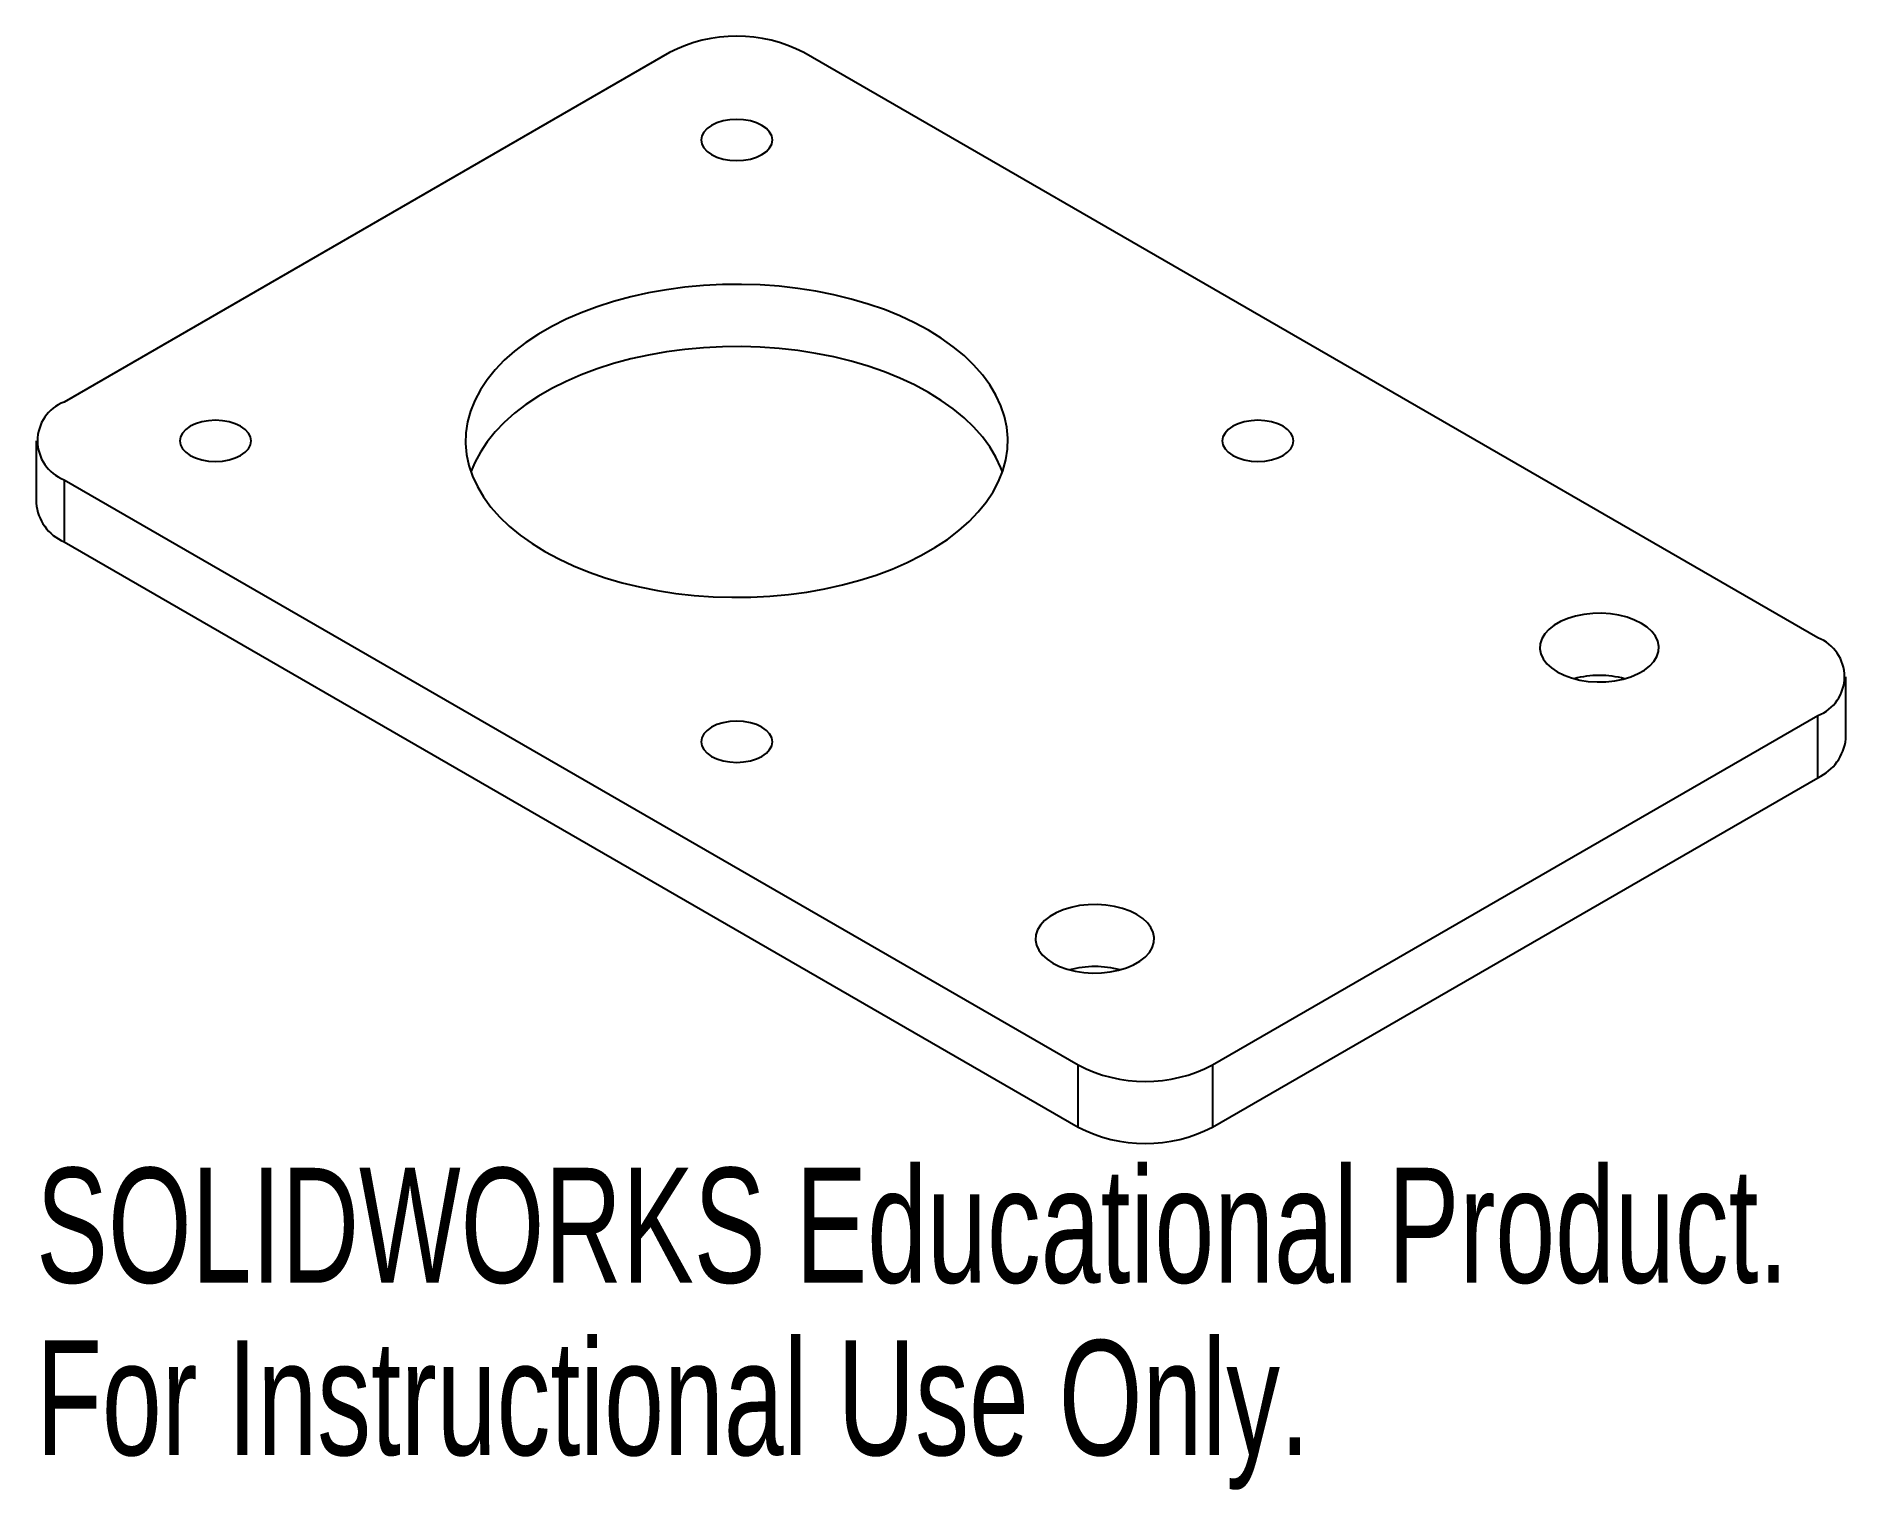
# Paper-space layout '_Isometric' of a CAD drawing. Header units: millimetres. Extents: x -38 to 38, y -36.5 to 24.6.
import ezdxf

# ---------------------------------------------------------------- set-up
doc = ezdxf.new("R2010")
doc.units = ezdxf.units.MM
doc.styles.add('SLDTEXTSTYLE0', font='TXT', dxfattribs={"width": 0.7})

psp = doc.layouts.new('_Isometric')

# ---------------------------------------------------------------- linework, layer by layer
at = {"color": 7, "linetype": 'Continuous', "lineweight": 25}
for p, q in [((-11.42, 23.901), (-36.876, 9.205)), ((36.876, -0.714), (-5.763, 23.901)), ((-38.047, 7.573), (-38.047, 4.96)), ((-36.876, 5.94), (5.763, -18.675)), ((-36.876, 5.94), (-36.876, 3.327)), ((-36.876, 3.327), (5.763, -21.288)), ((38.047, -4.96), (38.047, -2.347)), ((11.42, -18.675), (36.876, -3.98)), ((36.876, -6.592), (36.876, -3.98)), ((11.42, -21.288), (36.876, -6.592)), ((5.763, -21.288), (5.763, -18.675)), ((11.42, -18.675), (11.42, -21.288))]:
    psp.add_line(p, q, dxfattribs=at)
at = {"color": 7, "linetype": 'Continuous', "lineweight": 25, "flags": 128}
for points in [[(-9.652, 19.615), (-9.425, 19.507), (-9.165, 19.427), (-8.884, 19.378), (-8.591, 19.361), (-8.299, 19.378), (-8.017, 19.427), (-7.758, 19.507), (-7.531, 19.615), (-7.344, 19.746), (-7.206, 19.896), (-7.12, 20.058), (-7.091, 20.227), (-7.12, 20.396), (-7.206, 20.558), (-7.344, 20.708), (-7.531, 20.839), (-7.758, 20.947), (-8.017, 21.027), (-8.299, 21.076), (-8.591, 21.093), (-8.884, 21.076), (-9.165, 21.027), (-9.425, 20.947), (-9.652, 20.839), (-9.839, 20.708), (-9.977, 20.558), (-10.063, 20.396), (-10.091, 20.227), (-10.063, 20.058), (-9.977, 19.896), (-9.839, 19.746), (-9.652, 19.615)], [(-16.652, 2.919), (-16.07, 2.606), (-15.452, 2.317), (-14.8, 2.053), (-14.118, 1.817), (-13.409, 1.608), (-12.677, 1.429), (-11.924, 1.279), (-11.156, 1.16), (-10.375, 1.073), (-9.585, 1.017), (-8.79, 0.993), (-7.995, 1.001), (-7.202, 1.041), (-6.416, 1.112), (-5.641, 1.216), (-4.88, 1.35), (-4.137, 1.515), (-3.416, 1.709), (-2.72, 1.932), (-2.053, 2.182), (-1.417, 2.458), (-0.817, 2.76), (-0.254, 3.084), (0.268, 3.431), (0.747, 3.798), (1.18, 4.183), (1.566, 4.585), (1.902, 5.001), (2.188, 5.43), (2.42, 5.869), (2.599, 6.317), (2.724, 6.771), (2.793, 7.228), (2.807, 7.687), (2.765, 8.146), (2.668, 8.602), (2.516, 9.053), (2.311, 9.497), (2.051, 9.931), (1.741, 10.354), (1.379, 10.763), (0.969, 11.157), (0.513, 11.533), (0.012, 11.89), (-0.53, 12.226), (-1.112, 12.539), (-1.731, 12.828), (-2.382, 13.092), (-3.065, 13.329), (-3.773, 13.537), (-4.506, 13.717), (-5.258, 13.866), (-6.027, 13.985), (-6.808, 14.073), (-7.598, 14.129), (-8.392, 14.153), (-9.188, 14.145), (-9.981, 14.105), (-10.767, 14.033), (-11.542, 13.929), (-12.303, 13.795), (-13.046, 13.631), (-13.767, 13.436), (-14.463, 13.214), (-15.13, 12.964), (-15.766, 12.687), (-16.366, 12.386), (-16.929, 12.061), (-17.451, 11.714), (-17.93, 11.347), (-18.363, 10.962), (-18.749, 10.56), (-19.085, 10.144), (-19.37, 9.715), (-19.603, 9.276), (-19.782, 8.828), (-19.906, 8.375), (-19.976, 7.917), (-19.99, 7.458), (-19.948, 6.999), (-19.851, 6.543), (-19.699, 6.092), (-19.493, 5.648), (-19.234, 5.214), (-18.923, 4.791), (-18.562, 4.382), (-18.152, 3.988), (-17.696, 3.612), (-17.195, 3.255), (-16.652, 2.919)], [(2.582, 6.266), (2.516, 6.44), (2.311, 6.884), (2.051, 7.318), (1.741, 7.741), (1.379, 8.15), (0.969, 8.544), (0.513, 8.92), (0.012, 9.277), (-0.53, 9.613), (-1.112, 9.926), (-1.731, 10.216), (-2.382, 10.479), (-3.065, 10.716), (-3.773, 10.924), (-4.506, 11.104), (-5.258, 11.253), (-6.027, 11.372), (-6.808, 11.46), (-7.598, 11.516), (-8.392, 11.54), (-9.188, 11.532), (-9.981, 11.492), (-10.767, 11.42), (-11.542, 11.317), (-12.303, 11.182), (-13.046, 11.018), (-13.767, 10.823), (-14.463, 10.601), (-15.13, 10.351), (-15.766, 10.074), (-16.366, 9.773), (-16.929, 9.448), (-17.451, 9.101), (-17.93, 8.734), (-18.363, 8.349), (-18.749, 7.947), (-19.085, 7.531), (-19.37, 7.102), (-19.603, 6.663), (-19.764, 6.266)], [(-31.572, 6.96), (-31.345, 6.853), (-31.086, 6.773), (-30.804, 6.723), (-30.512, 6.707), (-30.219, 6.723), (-29.938, 6.773), (-29.678, 6.853), (-29.451, 6.96), (-29.264, 7.092), (-29.126, 7.241), (-29.04, 7.404), (-29.012, 7.573), (-29.04, 7.742), (-29.126, 7.904), (-29.264, 8.054), (-29.451, 8.185), (-29.678, 8.293), (-29.938, 8.373), (-30.219, 8.422), (-30.512, 8.439), (-30.804, 8.422), (-31.086, 8.373), (-31.345, 8.293), (-31.572, 8.185), (-31.759, 8.054), (-31.897, 7.904), (-31.983, 7.742), (-32.012, 7.573), (-31.983, 7.404), (-31.897, 7.241), (-31.759, 7.092), (-31.572, 6.96)], [(12.268, 6.96), (12.496, 6.853), (12.755, 6.773), (13.036, 6.723), (13.329, 6.707), (13.622, 6.723), (13.903, 6.773), (14.162, 6.853), (14.39, 6.96), (14.576, 7.092), (14.715, 7.241), (14.8, 7.404), (14.829, 7.573), (14.8, 7.742), (14.715, 7.904), (14.576, 8.054), (14.39, 8.185), (14.162, 8.293), (13.903, 8.373), (13.622, 8.422), (13.329, 8.439), (13.036, 8.422), (12.755, 8.373), (12.496, 8.293), (12.268, 8.185), (12.082, 8.054), (11.943, 7.904), (11.858, 7.742), (11.829, 7.573), (11.858, 7.404), (11.943, 7.241), (12.082, 7.092), (12.268, 6.96)], [(25.915, -2.143), (26.199, -2.283), (26.515, -2.398), (26.858, -2.484), (27.218, -2.54), (27.59, -2.564), (27.963, -2.556), (28.33, -2.516), (28.683, -2.445), (29.013, -2.344), (29.314, -2.216), (29.578, -2.064), (29.8, -1.89), (29.975, -1.699), (30.098, -1.496), (30.168, -1.284), (30.181, -1.068), (30.14, -0.854), (30.043, -0.645), (29.894, -0.448), (29.695, -0.265), (29.451, -0.102), (29.168, 0.039), (28.851, 0.154), (28.509, 0.24), (28.148, 0.296), (27.777, 0.32), (27.403, 0.312), (27.036, 0.272), (26.684, 0.201), (26.353, 0.1), (26.053, -0.028), (25.788, -0.181), (25.566, -0.354), (25.392, -0.545), (25.268, -0.749), (25.199, -0.961), (25.185, -1.176), (25.227, -1.39), (25.324, -1.599), (25.473, -1.797), (25.672, -1.979), (25.915, -2.143)], [(-9.652, -5.694), (-9.425, -5.802), (-9.165, -5.882), (-8.884, -5.931), (-8.591, -5.948), (-8.299, -5.931), (-8.017, -5.882), (-7.758, -5.802), (-7.531, -5.694), (-7.344, -5.563), (-7.206, -5.413), (-7.12, -5.251), (-7.091, -5.082), (-7.12, -4.913), (-7.206, -4.75), (-7.344, -4.601), (-7.531, -4.469), (-7.758, -4.362), (-8.017, -4.282), (-8.299, -4.232), (-8.591, -4.216), (-8.884, -4.232), (-9.165, -4.282), (-9.425, -4.362), (-9.652, -4.469), (-9.839, -4.601), (-9.977, -4.75), (-10.063, -4.913), (-10.091, -5.082), (-10.063, -5.251), (-9.977, -5.413), (-9.839, -5.563), (-9.652, -5.694)], [(4.702, -14.389), (4.985, -14.529), (5.302, -14.644), (5.644, -14.73), (6.005, -14.786), (6.377, -14.81), (6.75, -14.802), (7.117, -14.762), (7.47, -14.691), (7.8, -14.59), (8.101, -14.462), (8.365, -14.31), (8.587, -14.136), (8.761, -13.945), (8.885, -13.742), (8.954, -13.53), (8.968, -13.314), (8.926, -13.1), (8.83, -12.892), (8.68, -12.694), (8.482, -12.511), (8.238, -12.348), (7.955, -12.207), (7.638, -12.092), (7.296, -12.006), (6.935, -11.95), (6.564, -11.926), (6.19, -11.934), (5.823, -11.974), (5.47, -12.045), (5.14, -12.146), (4.839, -12.274), (4.575, -12.427), (4.353, -12.6), (4.179, -12.791), (4.055, -12.995), (3.986, -13.207), (3.972, -13.422), (4.014, -13.637), (4.11, -13.845), (4.26, -14.043), (4.459, -14.225), (4.702, -14.389)]]:
    psp.add_lwpolyline(points, dxfattribs=at)
at = {"color": 7, "linetype": 'Continuous', "lineweight": 25}
for centre, radius, start, end in [((-8.591, 18.462), 6.13, 62.52431, 117.47569), ((-36.244, 7.573), 1.751, 111.13412, 248.86588), ((-36.113, 5.11), 1.94, 184.45827, 246.86187), ((36.244, -2.347), 1.751, 291.13412, 68.86588), ((27.683, -6.434), 4.144, 75.14734, 104.85266), ((36.013, -4.737), 2.046, 294.924, 353.75586), ((6.47, -18.68), 4.144, 75.14734, 104.85266), ((8.591, -13.236), 6.13, 242.52431, 297.47569), ((8.591, -15.849), 6.13, 242.52431, 297.47569)]:
    psp.add_arc(centre, radius, start, end, dxfattribs=at)

# ---------------------------------------------------------------- texts
at = {"color": 7, "linetype": 'Continuous', "char_height": 4.83362, "attachment_point": 1, "style": 'SLDTEXTSTYLE0'}
for s, insert in [('SOLIDWORKS Educational Product.', (-38.047, -22.999)), ('For Instructional Use Only.', (-38.047, -30.249))]:
    psp.add_mtext(s, dxfattribs=dict(at, insert=insert))

doc.saveas('drawing.dxf')
